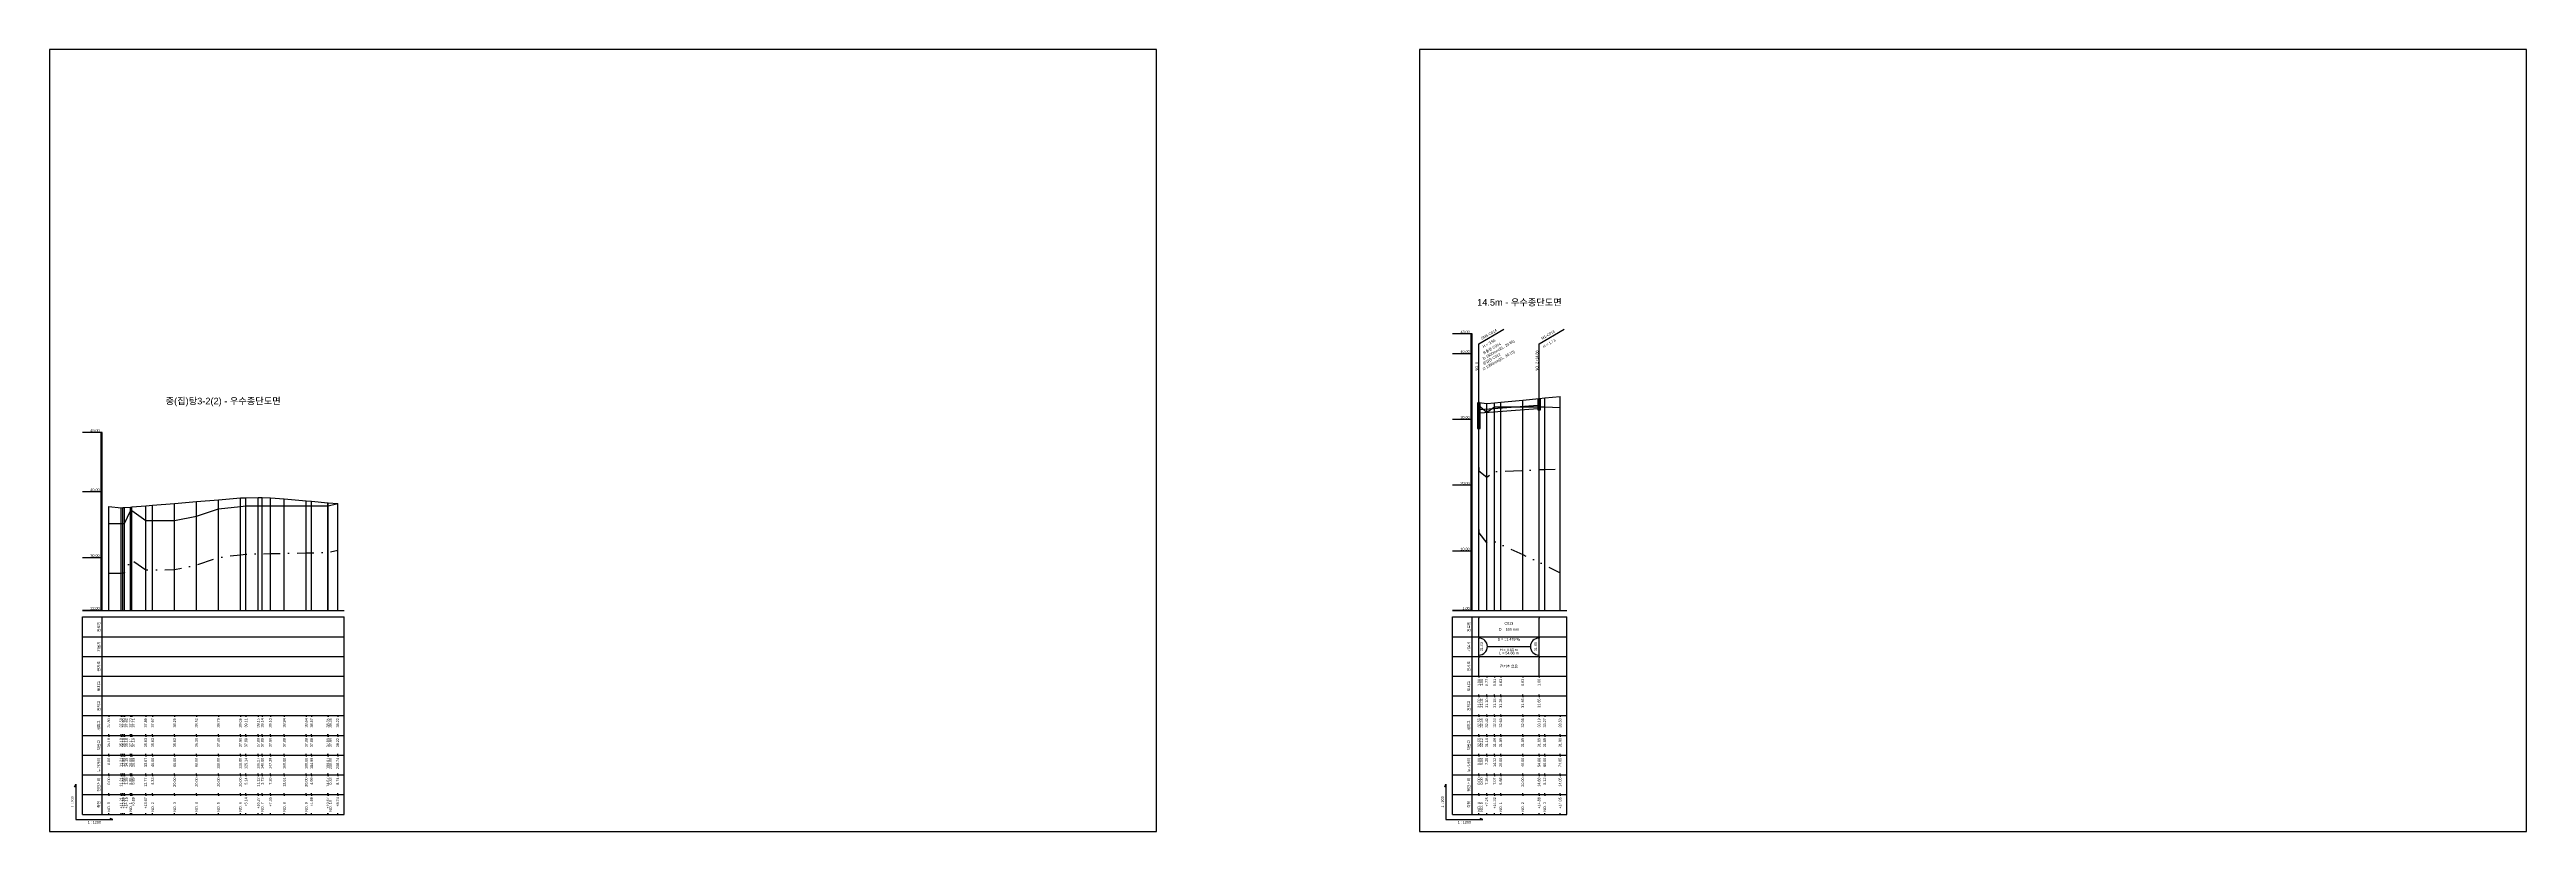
# Model space of a CAD drawing. Header units: millimetres. Extents: x -7351 to 135086, y 1419 to 5643.
# Drawn here: x 113525 to 115407, y 1419 to 2013 of the extents above; entities that cross this region are included whole.
import ezdxf
from ezdxf.enums import TextEntityAlignment as Align

# ---------------------------------------------------------------- set-up
doc = ezdxf.new("R2010")
doc.units = ezdxf.units.MM
doc.linetypes.add('DASHDOT', pattern=[25.4, 12.7, -6.35, 0, -6.35])
doc.linetypes.add('DIVIDE', pattern=[31.75, 12.7, -6.35, 0, -6.35, 0, -6.35])
for name, color, linetype in [('KZ_종단_계획선', 1, 'Continuous'), ('KZ_종단_관로', 4, 'Continuous'), ('KZ_종단_깃발', 7, 'Continuous'), ('KZ_종단_노선명', 7, 'Continuous'), ('KZ_종단_도각', 7, 'Continuous'), ('KZ_종단_맨홀', 4, 'Continuous'), ('KZ_종단_수직선', 7, 'Continuous'), ('KZ_종단_암선1', 56, 'DASHDOT'), ('KZ_종단_암선2', 4, 'DIVIDE'), ('KZ_종단_원형관', 4, 'Continuous'), ('KZ_종단_지반선', 3, 'Continuous'), ('KZ_종단_테이블문자', 7, 'Continuous'), ('KZ_종단_테이블선', 7, 'Continuous'), ('KZ_종단_폴대', 7, 'Continuous')]:
    doc.layers.add(name, color=color, linetype=linetype)
doc.styles.get("Standard").update_dxf_attribs({"font": 'arial.ttf'})

msp = doc.modelspace()

# ---------------------------------------------------------------- linework, layer by layer
at = {"layer": 'KZ_종단_계획선'}
for points in [[(114611.4, 1744.8), (114611.4, 1744.8), (114617.4, 1744.1), (114623.3, 1744.7), (114628, 1745.2), (114644.7, 1746.8), (114657.1, 1748), (114661.4, 1748.4), (114673.1, 1749.5)], [(113570.4, 1666), (113579.7, 1664.9), (113581.1, 1665.1), (113582.2, 1665.1), (113587, 1665.5), (113587.8, 1665.6), (113598.4, 1666.5), (113603.7, 1666.9), (113620.4, 1668.3), (113637, 1669.6), (113653.7, 1671), (113670.4, 1672.4), (113674.6, 1672.6), (113683.9, 1672.8), (113687, 1672.7), (113693.2, 1672.5), (113703.7, 1671.7), (113720.4, 1670.3), (113724.5, 1669.9), (113736.7, 1668.8), (113737, 1668.8), (113744.3, 1668.1)]]:
    msp.add_lwpolyline(points, dxfattribs=at)
at = {"layer": 'KZ_종단_관로'}
for p, q in [((114612.4, 1739.6), (114656.1, 1742.8)), ((114612.4, 1737.1), (114656.1, 1740.3))]:
    msp.add_line(p, q, dxfattribs=at)
at = {"layer": 'KZ_종단_깃발'}
for p, q in [((114611.4, 1789.5), (114630.4, 1800.5)), ((114611.4, 1587), (114611.4, 1789.5)), ((114657.1, 1789.5), (114676.1, 1800.5)), ((114657.1, 1587), (114657.1, 1789.5))]:
    msp.add_line(p, q, dxfattribs=at)
at = {"layer": 'KZ_종단_도각'}
for points in [[(113525.4, 1419), (114366.4, 1419), (114366.4, 2013), (113525.4, 2013)], [(114566.4, 1419), (115407.4, 1419), (115407.4, 2013), (114566.4, 2013)]]:
    msp.add_lwpolyline(points, close=True, dxfattribs=at)
at = {"layer": 'KZ_종단_맨홀'}
for points in [[(114610.4, 1744.8), (114610.4, 1725.1), (114612.4, 1725.1), (114612.4, 1744.8)], [(114656.1, 1748), (114656.1, 1739.3), (114658.1, 1739.3), (114658.1, 1748)]]:
    msp.add_lwpolyline(points, dxfattribs=at)
at = {"layer": 'KZ_종단_수직선'}
for p, q in [((114611.4, 1587), (114611.4, 1744.8)), ((114611.4, 1587), (114611.4, 1744.8)), ((114611.4, 1587), (114611.4, 1744.8)), ((114617.4, 1587), (114617.4, 1744.1)), ((114623.3, 1587), (114623.3, 1744.7)), ((114628, 1587), (114628, 1745.2)), ((114644.7, 1587), (114644.7, 1746.8)), ((114657.1, 1587), (114657.1, 1748)), ((114661.4, 1587), (114661.4, 1748.4)), ((114673.1, 1587), (114673.1, 1749.5)), ((113570.4, 1587), (113570.4, 1666)), ((113579.7, 1587), (113579.7, 1664.9)), ((113581.1, 1587), (113581.1, 1665.1)), ((113582.2, 1587), (113582.2, 1665.1)), ((113587, 1587), (113587, 1665.5)), ((113587.8, 1587), (113587.8, 1665.6)), ((113598.4, 1587), (113598.4, 1666.5)), ((113603.7, 1587), (113603.7, 1666.9)), ((113620.4, 1587), (113620.4, 1668.3)), ((113637, 1587), (113637, 1669.6)), ((113653.7, 1587), (113653.7, 1671)), ((113670.4, 1587), (113670.4, 1672.4)), ((113674.6, 1587), (113674.6, 1672.6)), ((113683.9, 1587), (113683.9, 1672.8)), ((113687, 1587), (113687, 1672.7)), ((113693.2, 1587), (113693.2, 1672.5)), ((113703.7, 1587), (113703.7, 1671.7)), ((113720.4, 1587), (113720.4, 1670.3)), ((113724.5, 1587), (113724.5, 1669.9)), ((113736.8, 1587), (113736.8, 1668.8)), ((113737, 1587), (113737, 1668.8)), ((113744.3, 1587), (113744.3, 1668.1))]:
    msp.add_line(p, q, dxfattribs=at)
at = {"layer": 'KZ_종단_암선1', "flags": 128}
for points in [[(114611.4, 1695.6), (114611.4, 1693), (114617.4, 1688.2), (114623.3, 1692.4), (114628, 1692.6), (114644.7, 1693.3), (114657.1, 1693.9), (114661.4, 1694.1), (114673.1, 1694.3)], [(113570.4, 1615.2), (113579.7, 1615.3), (113581.1, 1615.4), (113582.2, 1615.4), (113587, 1625.1), (113587.8, 1625.3), (113598.4, 1617.8), (113603.7, 1617.8), (113620.4, 1618), (113637, 1621.5), (113653.7, 1627.2), (113670.4, 1629.3), (113674.6, 1629.8), (113683.9, 1629.9), (113687, 1630), (113693.2, 1630.1), (113703.7, 1630.3), (113720.4, 1630.6), (113724.5, 1630.7), (113736.8, 1631), (113737, 1631), (113744.3, 1632.8)]]:
    msp.add_lwpolyline(points, dxfattribs=at)
at = {"layer": 'KZ_종단_암선2', "flags": 128}
msp.add_lwpolyline([(114611.4, 1648.5), (114611.4, 1645.9), (114617.4, 1638.1), (114623.3, 1639.2), (114628, 1637.1), (114644.7, 1629.4), (114657.1, 1623.5), (114661.4, 1621.5), (114673.1, 1615.4)], dxfattribs=at)
at = {"layer": 'KZ_종단_원형관'}
for p, q in [((114610.7, 1737), (114610.8, 1737.7)), ((114610.7, 1736.3), (114610.7, 1737)), ((114610.7, 1735.7), (114610.7, 1736.3)), ((114610.8, 1735), (114610.7, 1735.7)), ((114610.7, 1732.6), (114610.8, 1733.2)), ((114610.7, 1732), (114610.7, 1732.6)), ((114610.7, 1731.3), (114610.7, 1732)), ((114610.8, 1738.3), (114610.9, 1738.8)), ((114610.8, 1737.7), (114610.8, 1738.3)), ((114610.8, 1734.4), (114610.8, 1735)), ((114610.9, 1733.9), (114610.8, 1734.4)), ((114610.8, 1733.2), (114610.9, 1733.8)), ((114610.9, 1738.8), (114611, 1739.3)), ((114610.9, 1733.8), (114611, 1734.2)), ((114611, 1733.4), (114610.9, 1733.9)), ((114611, 1739.6), (114611.1, 1739.9)), ((114611, 1739.3), (114611, 1739.6)), ((114611, 1734.2), (114611.1, 1734.5)), ((114611, 1733), (114611, 1733.4)), ((114611.1, 1732.8), (114611, 1733)), ((114611.1, 1739.9), (114611.2, 1740.1)), ((114611.1, 1734.5), (114611.2, 1734.7)), ((114611.2, 1732.6), (114611.1, 1732.8)), ((114611.2, 1740.1), (114611.4, 1740.2)), ((114611.2, 1734.7), (114611.4, 1734.7)), ((114611.4, 1732.5), (114611.2, 1732.6)), ((114611.4, 1740.2), (114611.5, 1740.1)), ((114611.4, 1734.7), (114611.5, 1734.7)), ((114611.5, 1732.6), (114611.4, 1732.5)), ((114611.5, 1740.1), (114611.6, 1739.9)), ((114611.5, 1734.7), (114611.6, 1734.5)), ((114611.6, 1732.8), (114611.5, 1732.6)), ((114611.6, 1739.9), (114611.7, 1739.6)), ((114611.6, 1734.5), (114611.7, 1734.2)), ((114611.7, 1733), (114611.6, 1732.8)), ((114611.7, 1739.6), (114611.8, 1739.3)), ((114611.7, 1734.2), (114611.8, 1733.8)), ((114611.8, 1733.4), (114611.7, 1733)), ((114611.8, 1739.3), (114611.8, 1738.8)), ((114611.8, 1738.8), (114611.9, 1738.3)), ((114611.9, 1734.4), (114611.8, 1733.9)), ((114611.8, 1733.9), (114611.8, 1733.4)), ((114611.8, 1733.8), (114611.9, 1733.2)), ((114611.9, 1738.3), (114612, 1737.7)), ((114612, 1735), (114611.9, 1734.4)), ((114611.9, 1733.2), (114612, 1732.6)), ((114612, 1737.7), (114612, 1737)), ((114612, 1737), (114612, 1736.3)), ((114612, 1736.3), (114612, 1735.7)), ((114612, 1735.7), (114612, 1735)), ((114612, 1732.6), (114612, 1732)), ((114612, 1732), (114612.1, 1731.3)), ((114610.7, 1730.5), (114610.7, 1731.3)), ((114610.7, 1729.8), (114610.7, 1730.5)), ((114610.7, 1729.1), (114610.7, 1729.8)), ((114610.7, 1728.4), (114610.7, 1729.1)), ((114610.8, 1727.8), (114610.7, 1728.4)), ((114610.9, 1727.3), (114610.8, 1727.8)), ((114611, 1726.9), (114610.9, 1727.3)), ((114611.1, 1726.5), (114611, 1726.9)), ((114611.2, 1726.4), (114611.1, 1726.5)), ((114611.4, 1726.3), (114611.2, 1726.4)), ((114611.5, 1726.4), (114611.4, 1726.3)), ((114611.6, 1726.5), (114611.5, 1726.4)), ((114611.7, 1726.9), (114611.6, 1726.5)), ((114611.8, 1727.3), (114611.7, 1726.9)), ((114611.9, 1727.8), (114611.8, 1727.3)), ((114612, 1728.4), (114611.9, 1727.8)), ((114612.1, 1729.8), (114612, 1729.1)), ((114612, 1729.1), (114612, 1728.4)), ((114612.1, 1731.3), (114612.1, 1730.5)), ((114612.1, 1730.5), (114612.1, 1729.8))]:
    msp.add_line(p, q, dxfattribs=at)
at = {"layer": 'KZ_종단_지반선', "flags": 128}
for points in [[(114611.4, 1745.3), (114611.4, 1742.6), (114617.4, 1737.6), (114623.3, 1741.5), (114628, 1741.5), (114644.7, 1741.5), (114657.1, 1741.5), (114661.4, 1741.5), (114673.1, 1741.1)], [(113570.4, 1652.9), (113579.7, 1652.9), (113581.1, 1652.9), (113582.2, 1652.9), (113587, 1662.6), (113587.8, 1662.8), (113598.4, 1655.2), (113603.7, 1655.2), (113620.4, 1655.2), (113637, 1658.5), (113653.7, 1664.1), (113670.4, 1666), (113674.6, 1666.5), (113683.9, 1666.5), (113687, 1666.5), (113693.2, 1666.5), (113703.7, 1666.5), (113720.4, 1666.5), (113724.5, 1666.5), (113736.8, 1666.5), (113737, 1666.5), (113744.3, 1668.1)]]:
    msp.add_lwpolyline(points, dxfattribs=at)
at = {"layer": 'KZ_종단_테이블문자'}
for p, q in [((114611.4, 1582), (114611.4, 1581)), ((114611.4, 1568), (114611.4, 1581)), ((114657.1, 1582), (114657.1, 1581)), ((114657.1, 1568), (114657.1, 1581)), ((114611.4, 1567), (114611.4, 1568)), ((114611.4, 1567), (114611.4, 1566)), ((114611.4, 1553), (114611.4, 1566)), ((114657.1, 1567), (114657.1, 1568)), ((114657.1, 1567), (114657.1, 1566)), ((114657.1, 1553), (114657.1, 1566)), ((114611.4, 1552), (114611.4, 1553)), ((114611.4, 1552), (114611.4, 1551)), ((114611.4, 1538), (114611.4, 1551)), ((114617.8, 1559.5), (114650.7, 1559.5)), ((114657.1, 1552), (114657.1, 1553)), ((114657.1, 1552), (114657.1, 1551)), ((114657.1, 1538), (114657.1, 1551)), ((114611.4, 1537), (114611.4, 1538)), ((114657.1, 1537), (114657.1, 1538))]:
    msp.add_line(p, q, dxfattribs=at)
for centre, start, end in [((114611.4, 1559.5), 270, 90), ((114657.1, 1559.5), 90, 270)]:
    msp.add_arc(centre, 6.5, start, end, dxfattribs=at)
at = {"layer": 'KZ_종단_테이블선'}
for p, q in [((113550.4, 1587), (113749.3, 1587)), ((113550.4, 1567), (113550.4, 1582)), ((113550.4, 1582), (113749.3, 1582)), ((113565.4, 1567), (113565.4, 1582)), ((113749.3, 1567), (113749.3, 1582)), ((114591.4, 1587), (114678.1, 1587)), ((114591.4, 1567), (114591.4, 1582)), ((114591.4, 1582), (114678.1, 1582)), ((114606.4, 1567), (114606.4, 1582)), ((114678.1, 1567), (114678.1, 1582)), ((113550.4, 1552), (113550.4, 1567)), ((113550.4, 1567), (113749.3, 1567)), ((113565.4, 1552), (113565.4, 1567)), ((113749.3, 1552), (113749.3, 1567)), ((114591.4, 1552), (114591.4, 1567)), ((114591.4, 1567), (114678.1, 1567)), ((114606.4, 1552), (114606.4, 1567)), ((114678.1, 1552), (114678.1, 1567)), ((113550.4, 1537), (113550.4, 1552)), ((113550.4, 1552), (113749.3, 1552)), ((113565.4, 1537), (113565.4, 1552)), ((113749.3, 1537), (113749.3, 1552)), ((114591.4, 1537), (114591.4, 1552)), ((114591.4, 1552), (114678.1, 1552)), ((114606.4, 1537), (114606.4, 1552)), ((114678.1, 1537), (114678.1, 1552)), ((113550.4, 1522), (113550.4, 1537)), ((113550.4, 1537), (113749.3, 1537)), ((113565.4, 1522), (113565.4, 1537)), ((113749.3, 1522), (113749.3, 1537)), ((114591.4, 1522), (114591.4, 1537)), ((114591.4, 1537), (114678.1, 1537)), ((114606.4, 1522), (114606.4, 1537)), ((114611.4, 1537), (114611.4, 1536)), ((114611.4, 1537), (114611.4, 1536)), ((114617.4, 1537), (114617.4, 1536)), ((114623.3, 1537), (114623.3, 1536)), ((114628, 1537), (114628, 1536)), ((114644.7, 1537), (114644.7, 1536)), ((114657.1, 1537), (114657.1, 1536)), ((114678.1, 1522), (114678.1, 1537)), ((113550.4, 1507), (113550.4, 1522)), ((113550.4, 1522), (113749.3, 1522)), ((113550.4, 1492), (113550.4, 1507)), ((113550.4, 1507), (113749.3, 1507)), ((113565.4, 1507), (113565.4, 1522)), ((113565.4, 1492), (113565.4, 1507)), ((113570.4, 1507), (113570.4, 1506)), ((113579.7, 1507), (113579.7, 1506)), ((113581.1, 1507), (113581.1, 1506)), ((113582.2, 1507), (113582.2, 1506)), ((113587, 1507), (113587, 1506)), ((113587.8, 1507), (113587.8, 1506)), ((113598.4, 1507), (113598.4, 1506)), ((113603.7, 1507), (113603.7, 1506)), ((113620.4, 1507), (113620.4, 1506)), ((113637, 1507), (113637, 1506)), ((113653.7, 1507), (113653.7, 1506)), ((113670.4, 1507), (113670.4, 1506)), ((113674.6, 1507), (113674.6, 1506)), ((113683.9, 1507), (113683.9, 1506)), ((113687, 1507), (113687, 1506)), ((113693.2, 1507), (113693.2, 1506)), ((113703.7, 1507), (113703.7, 1506)), ((113720.4, 1507), (113720.4, 1506)), ((113724.5, 1507), (113724.5, 1506)), ((113736.8, 1507), (113736.8, 1506)), ((113737, 1507), (113737, 1506)), ((113744.3, 1507), (113744.3, 1506)), ((113749.3, 1507), (113749.3, 1522)), ((113749.3, 1492), (113749.3, 1507)), ((114591.4, 1507), (114591.4, 1522)), ((114591.4, 1522), (114678.1, 1522)), ((114591.4, 1492), (114591.4, 1507)), ((114591.4, 1507), (114678.1, 1507)), ((114606.4, 1507), (114606.4, 1522)), ((114606.4, 1492), (114606.4, 1507)), ((114611.4, 1522), (114611.4, 1523)), ((114611.4, 1522), (114611.4, 1523)), ((114611.4, 1522), (114611.4, 1521)), ((114611.4, 1522), (114611.4, 1521)), ((114611.4, 1507), (114611.4, 1508)), ((114611.4, 1507), (114611.4, 1508)), ((114611.4, 1507), (114611.4, 1506)), ((114611.4, 1507), (114611.4, 1506)), ((114617.4, 1522), (114617.4, 1523)), ((114617.4, 1522), (114617.4, 1521)), ((114617.4, 1507), (114617.4, 1508)), ((114617.4, 1507), (114617.4, 1506)), ((114623.3, 1522), (114623.3, 1523)), ((114623.3, 1522), (114623.3, 1521)), ((114623.3, 1507), (114623.3, 1508)), ((114623.3, 1507), (114623.3, 1506)), ((114628, 1522), (114628, 1523)), ((114628, 1522), (114628, 1521)), ((114628, 1507), (114628, 1508)), ((114628, 1507), (114628, 1506)), ((114644.7, 1522), (114644.7, 1523)), ((114644.7, 1522), (114644.7, 1521)), ((114644.7, 1507), (114644.7, 1508)), ((114644.7, 1507), (114644.7, 1506)), ((114657.1, 1522), (114657.1, 1523)), ((114657.1, 1522), (114657.1, 1521)), ((114657.1, 1507), (114657.1, 1508)), ((114657.1, 1507), (114657.1, 1506)), ((114661.4, 1507), (114661.4, 1506)), ((114673.1, 1507), (114673.1, 1506)), ((114678.1, 1507), (114678.1, 1522)), ((114678.1, 1492), (114678.1, 1507)), ((113550.4, 1477), (113550.4, 1492)), ((113550.4, 1492), (113749.3, 1492)), ((113565.4, 1477), (113565.4, 1492)), ((113570.4, 1492), (113570.4, 1493)), ((113570.4, 1492), (113570.4, 1491)), ((113579.7, 1492), (113579.7, 1493)), ((113579.7, 1492), (113579.7, 1491)), ((113581.1, 1492), (113581.1, 1493)), ((113581.1, 1492), (113581.1, 1491)), ((113582.2, 1492), (113582.2, 1493)), ((113582.2, 1492), (113582.2, 1491)), ((113587, 1492), (113587, 1493)), ((113587, 1492), (113587, 1491)), ((113587.8, 1492), (113587.8, 1493)), ((113587.8, 1492), (113587.8, 1491)), ((113598.4, 1492), (113598.4, 1493)), ((113598.4, 1492), (113598.4, 1491)), ((113603.7, 1492), (113603.7, 1493)), ((113603.7, 1492), (113603.7, 1491)), ((113620.4, 1492), (113620.4, 1493)), ((113620.4, 1492), (113620.4, 1491)), ((113637, 1492), (113637, 1493)), ((113637, 1492), (113637, 1491)), ((113653.7, 1492), (113653.7, 1493)), ((113653.7, 1492), (113653.7, 1491)), ((113670.4, 1492), (113670.4, 1493)), ((113670.4, 1492), (113670.4, 1491)), ((113674.6, 1492), (113674.6, 1493)), ((113674.6, 1492), (113674.6, 1491)), ((113683.9, 1492), (113683.9, 1493)), ((113683.9, 1492), (113683.9, 1491)), ((113687, 1492), (113687, 1493)), ((113687, 1492), (113687, 1491)), ((113693.2, 1492), (113693.2, 1493)), ((113693.2, 1492), (113693.2, 1491)), ((113703.7, 1492), (113703.7, 1493)), ((113703.7, 1492), (113703.7, 1491)), ((113720.4, 1492), (113720.4, 1493)), ((113720.4, 1492), (113720.4, 1491)), ((113724.5, 1492), (113724.5, 1493)), ((113724.5, 1492), (113724.5, 1491)), ((113736.8, 1492), (113736.8, 1493)), ((113736.8, 1492), (113736.8, 1491)), ((113737, 1492), (113737, 1493)), ((113737, 1492), (113737, 1491)), ((113744.3, 1492), (113744.3, 1493)), ((113744.3, 1492), (113744.3, 1491)), ((113749.3, 1477), (113749.3, 1492)), ((114591.4, 1477), (114591.4, 1492)), ((114591.4, 1492), (114678.1, 1492)), ((114606.4, 1477), (114606.4, 1492)), ((114611.4, 1492), (114611.4, 1493)), ((114611.4, 1492), (114611.4, 1493)), ((114611.4, 1492), (114611.4, 1491)), ((114611.4, 1492), (114611.4, 1491)), ((114617.4, 1492), (114617.4, 1493)), ((114617.4, 1492), (114617.4, 1491)), ((114623.3, 1492), (114623.3, 1493)), ((114623.3, 1492), (114623.3, 1491)), ((114628, 1492), (114628, 1493)), ((114628, 1492), (114628, 1491)), ((114644.7, 1492), (114644.7, 1493)), ((114644.7, 1492), (114644.7, 1491)), ((114657.1, 1492), (114657.1, 1493)), ((114657.1, 1492), (114657.1, 1491)), ((114661.4, 1492), (114661.4, 1493)), ((114661.4, 1492), (114661.4, 1491)), ((114673.1, 1492), (114673.1, 1493)), ((114673.1, 1492), (114673.1, 1491)), ((114678.1, 1477), (114678.1, 1492)), ((113550.4, 1462), (113550.4, 1477)), ((113550.4, 1477), (113749.3, 1477)), ((113565.4, 1462), (113565.4, 1477)), ((113570.4, 1477), (113570.4, 1478)), ((113570.4, 1477), (113570.4, 1476)), ((113579.7, 1477), (113579.7, 1478)), ((113579.7, 1477), (113579.7, 1476)), ((113581.1, 1477), (113581.1, 1478)), ((113581.1, 1477), (113581.1, 1476)), ((113582.2, 1477), (113582.2, 1478)), ((113582.2, 1477), (113582.2, 1476)), ((113587, 1477), (113587, 1478)), ((113587, 1477), (113587, 1476)), ((113587.8, 1477), (113587.8, 1478)), ((113587.8, 1477), (113587.8, 1476)), ((113598.4, 1477), (113598.4, 1478)), ((113598.4, 1477), (113598.4, 1476)), ((113603.7, 1477), (113603.7, 1478)), ((113603.7, 1477), (113603.7, 1476)), ((113620.4, 1477), (113620.4, 1478)), ((113620.4, 1477), (113620.4, 1476)), ((113637, 1477), (113637, 1478)), ((113637, 1477), (113637, 1476)), ((113653.7, 1477), (113653.7, 1478)), ((113653.7, 1477), (113653.7, 1476)), ((113670.4, 1477), (113670.4, 1478)), ((113670.4, 1477), (113670.4, 1476)), ((113674.6, 1477), (113674.6, 1478)), ((113674.6, 1477), (113674.6, 1476)), ((113683.9, 1477), (113683.9, 1478)), ((113683.9, 1477), (113683.9, 1476)), ((113687, 1477), (113687, 1478)), ((113687, 1477), (113687, 1476)), ((113693.2, 1477), (113693.2, 1478)), ((113693.2, 1477), (113693.2, 1476)), ((113703.7, 1477), (113703.7, 1478)), ((113703.7, 1477), (113703.7, 1476)), ((113720.4, 1477), (113720.4, 1478)), ((113720.4, 1477), (113720.4, 1476)), ((113724.5, 1477), (113724.5, 1478)), ((113724.5, 1477), (113724.5, 1476)), ((113736.8, 1477), (113736.8, 1478)), ((113736.8, 1477), (113736.8, 1476)), ((113737, 1477), (113737, 1478)), ((113737, 1477), (113737, 1476)), ((113744.3, 1477), (113744.3, 1478)), ((113744.3, 1477), (113744.3, 1476)), ((113749.3, 1462), (113749.3, 1477)), ((114591.4, 1462), (114591.4, 1477)), ((114591.4, 1477), (114678.1, 1477)), ((114606.4, 1462), (114606.4, 1477)), ((114611.4, 1477), (114611.4, 1478)), ((114611.4, 1477), (114611.4, 1478)), ((114611.4, 1477), (114611.4, 1476)), ((114611.4, 1477), (114611.4, 1476)), ((114617.4, 1477), (114617.4, 1478)), ((114617.4, 1477), (114617.4, 1476)), ((114623.3, 1477), (114623.3, 1478)), ((114623.3, 1477), (114623.3, 1476)), ((114628, 1477), (114628, 1478)), ((114628, 1477), (114628, 1476)), ((114644.7, 1477), (114644.7, 1478)), ((114644.7, 1477), (114644.7, 1476)), ((114657.1, 1477), (114657.1, 1478)), ((114657.1, 1477), (114657.1, 1476)), ((114661.4, 1477), (114661.4, 1478)), ((114661.4, 1477), (114661.4, 1476)), ((114673.1, 1477), (114673.1, 1478)), ((114673.1, 1477), (114673.1, 1476)), ((114678.1, 1462), (114678.1, 1477)), ((113550.4, 1447), (113550.4, 1462)), ((113550.4, 1462), (113749.3, 1462)), ((113565.4, 1447), (113565.4, 1462)), ((113570.4, 1462), (113570.4, 1463)), ((113570.4, 1462), (113570.4, 1461)), ((113579.7, 1462), (113579.7, 1463)), ((113579.7, 1462), (113579.7, 1461)), ((113581.1, 1462), (113581.1, 1463)), ((113581.1, 1462), (113581.1, 1461)), ((113582.2, 1462), (113582.2, 1463)), ((113582.2, 1462), (113582.2, 1461)), ((113587, 1462), (113587, 1463)), ((113587, 1462), (113587, 1461)), ((113587.8, 1462), (113587.8, 1463)), ((113587.8, 1462), (113587.8, 1461)), ((113598.4, 1462), (113598.4, 1463)), ((113598.4, 1462), (113598.4, 1461)), ((113603.7, 1462), (113603.7, 1463)), ((113603.7, 1462), (113603.7, 1461)), ((113620.4, 1462), (113620.4, 1463)), ((113620.4, 1462), (113620.4, 1461)), ((113637, 1462), (113637, 1463)), ((113637, 1462), (113637, 1461)), ((113653.7, 1462), (113653.7, 1463)), ((113653.7, 1462), (113653.7, 1461)), ((113670.4, 1462), (113670.4, 1463)), ((113670.4, 1462), (113670.4, 1461)), ((113674.6, 1462), (113674.6, 1463)), ((113674.6, 1462), (113674.6, 1461)), ((113683.9, 1462), (113683.9, 1463)), ((113683.9, 1462), (113683.9, 1461)), ((113687, 1462), (113687, 1463)), ((113687, 1462), (113687, 1461)), ((113693.2, 1462), (113693.2, 1463)), ((113693.2, 1462), (113693.2, 1461)), ((113703.7, 1462), (113703.7, 1463)), ((113703.7, 1462), (113703.7, 1461)), ((113720.4, 1462), (113720.4, 1463)), ((113720.4, 1462), (113720.4, 1461)), ((113724.5, 1462), (113724.5, 1463)), ((113724.5, 1462), (113724.5, 1461)), ((113736.8, 1462), (113736.8, 1463)), ((113736.8, 1462), (113736.8, 1461)), ((113737, 1462), (113737, 1463)), ((113737, 1462), (113737, 1461)), ((113744.3, 1462), (113744.3, 1463)), ((113744.3, 1462), (113744.3, 1461)), ((113749.3, 1447), (113749.3, 1462)), ((114591.4, 1447), (114591.4, 1462)), ((114591.4, 1462), (114678.1, 1462)), ((114606.4, 1447), (114606.4, 1462)), ((114611.4, 1462), (114611.4, 1463)), ((114611.4, 1462), (114611.4, 1463)), ((114611.4, 1462), (114611.4, 1461)), ((114611.4, 1462), (114611.4, 1461)), ((114617.4, 1462), (114617.4, 1463)), ((114617.4, 1462), (114617.4, 1461)), ((114623.3, 1462), (114623.3, 1463)), ((114623.3, 1462), (114623.3, 1461)), ((114628, 1462), (114628, 1463)), ((114628, 1462), (114628, 1461)), ((114644.7, 1462), (114644.7, 1463)), ((114644.7, 1462), (114644.7, 1461)), ((114657.1, 1462), (114657.1, 1463)), ((114657.1, 1462), (114657.1, 1461)), ((114661.4, 1462), (114661.4, 1463)), ((114661.4, 1462), (114661.4, 1461)), ((114673.1, 1462), (114673.1, 1463)), ((114673.1, 1462), (114673.1, 1461)), ((114678.1, 1447), (114678.1, 1462)), ((113550.4, 1432), (113550.4, 1447)), ((113550.4, 1447), (113749.3, 1447)), ((113550.4, 1432), (113749.3, 1432)), ((113565.4, 1432), (113565.4, 1447)), ((113570.4, 1447), (113570.4, 1448)), ((113570.4, 1447), (113570.4, 1446)), ((113570.4, 1432), (113570.4, 1433)), ((113579.7, 1447), (113579.7, 1448)), ((113579.7, 1447), (113579.7, 1446)), ((113579.7, 1432), (113579.7, 1433)), ((113581.1, 1447), (113581.1, 1448)), ((113581.1, 1447), (113581.1, 1446)), ((113581.1, 1432), (113581.1, 1433)), ((113582.2, 1447), (113582.2, 1448)), ((113582.2, 1447), (113582.2, 1446)), ((113582.2, 1432), (113582.2, 1433)), ((113587, 1447), (113587, 1448)), ((113587, 1447), (113587, 1446)), ((113587, 1432), (113587, 1433)), ((113587.8, 1447), (113587.8, 1448)), ((113587.8, 1447), (113587.8, 1446)), ((113587.8, 1432), (113587.8, 1433)), ((113598.4, 1447), (113598.4, 1448)), ((113598.4, 1447), (113598.4, 1446)), ((113598.4, 1432), (113598.4, 1433)), ((113603.7, 1447), (113603.7, 1448)), ((113603.7, 1447), (113603.7, 1446)), ((113603.7, 1432), (113603.7, 1433)), ((113620.4, 1447), (113620.4, 1448)), ((113620.4, 1447), (113620.4, 1446)), ((113620.4, 1432), (113620.4, 1433)), ((113637, 1447), (113637, 1448)), ((113637, 1447), (113637, 1446)), ((113637, 1432), (113637, 1433)), ((113653.7, 1447), (113653.7, 1448)), ((113653.7, 1447), (113653.7, 1446)), ((113653.7, 1432), (113653.7, 1433)), ((113670.4, 1447), (113670.4, 1448)), ((113670.4, 1447), (113670.4, 1446)), ((113670.4, 1432), (113670.4, 1433)), ((113674.6, 1447), (113674.6, 1448)), ((113674.6, 1447), (113674.6, 1446)), ((113674.6, 1432), (113674.6, 1433)), ((113683.9, 1447), (113683.9, 1448)), ((113683.9, 1447), (113683.9, 1446)), ((113683.9, 1432), (113683.9, 1433)), ((113687, 1447), (113687, 1448)), ((113687, 1447), (113687, 1446)), ((113687, 1432), (113687, 1433)), ((113693.2, 1447), (113693.2, 1448)), ((113693.2, 1447), (113693.2, 1446)), ((113693.2, 1432), (113693.2, 1433)), ((113703.7, 1447), (113703.7, 1448)), ((113703.7, 1447), (113703.7, 1446)), ((113703.7, 1432), (113703.7, 1433)), ((113720.4, 1447), (113720.4, 1448)), ((113720.4, 1447), (113720.4, 1446)), ((113720.4, 1432), (113720.4, 1433)), ((113724.5, 1447), (113724.5, 1448)), ((113724.5, 1447), (113724.5, 1446)), ((113724.5, 1432), (113724.5, 1433)), ((113736.8, 1447), (113736.8, 1448)), ((113736.8, 1447), (113736.8, 1446)), ((113736.8, 1432), (113736.8, 1433)), ((113737, 1447), (113737, 1448)), ((113737, 1447), (113737, 1446)), ((113737, 1432), (113737, 1433)), ((113744.3, 1447), (113744.3, 1448)), ((113744.3, 1447), (113744.3, 1446)), ((113744.3, 1432), (113744.3, 1433)), ((113749.3, 1432), (113749.3, 1447)), ((114591.4, 1432), (114591.4, 1447)), ((114591.4, 1447), (114678.1, 1447)), ((114591.4, 1432), (114678.1, 1432)), ((114606.4, 1432), (114606.4, 1447)), ((114611.4, 1447), (114611.4, 1448)), ((114611.4, 1447), (114611.4, 1448)), ((114611.4, 1447), (114611.4, 1446)), ((114611.4, 1447), (114611.4, 1446)), ((114611.4, 1432), (114611.4, 1433)), ((114611.4, 1432), (114611.4, 1433)), ((114617.4, 1447), (114617.4, 1448)), ((114617.4, 1447), (114617.4, 1446)), ((114617.4, 1432), (114617.4, 1433)), ((114623.3, 1447), (114623.3, 1448)), ((114623.3, 1447), (114623.3, 1446)), ((114623.3, 1432), (114623.3, 1433)), ((114628, 1447), (114628, 1448)), ((114628, 1447), (114628, 1446)), ((114628, 1432), (114628, 1433)), ((114644.7, 1447), (114644.7, 1448)), ((114644.7, 1447), (114644.7, 1446)), ((114644.7, 1432), (114644.7, 1433)), ((114657.1, 1447), (114657.1, 1448)), ((114657.1, 1447), (114657.1, 1446)), ((114657.1, 1432), (114657.1, 1433)), ((114661.4, 1447), (114661.4, 1448)), ((114661.4, 1447), (114661.4, 1446)), ((114661.4, 1432), (114661.4, 1433)), ((114673.1, 1447), (114673.1, 1448)), ((114673.1, 1447), (114673.1, 1446)), ((114673.1, 1432), (114673.1, 1433)), ((114678.1, 1432), (114678.1, 1447))]:
    msp.add_line(p, q, dxfattribs=at)
for points in [[(113545.4, 1453), (113544.4, 1453), (113545.4, 1455), (113545.4, 1428), (113573.4, 1428), (113571.4, 1429), (113571.4, 1428)], [(114586.4, 1453), (114585.4, 1453), (114586.4, 1455), (114586.4, 1428), (114614.4, 1428), (114612.4, 1429), (114612.4, 1428)]]:
    msp.add_lwpolyline(points, dxfattribs=at)
at = {"layer": 'KZ_종단_폴대'}
for p, q in [((114606.4, 1797), (114591.4, 1797)), ((114606.4, 1782), (114591.4, 1782)), ((114606.4, 1732), (114591.4, 1732)), ((113565.4, 1722), (113550.4, 1722)), ((113565.4, 1677), (113550.4, 1677)), ((114606.4, 1682), (114591.4, 1682)), ((113565.4, 1627), (113550.4, 1627)), ((114606.4, 1632), (114591.4, 1632)), ((113565.4, 1587), (113550.4, 1587)), ((114606.4, 1587), (114591.4, 1587))]:
    msp.add_line(p, q, dxfattribs=at)
for points in [[(114606.4, 1587), (114606.4, 1797), (114605.4, 1797), (114605.4, 1587), (114606.4, 1587)], [(113565.4, 1587), (113565.4, 1722), (113564.4, 1722), (113564.4, 1587), (113565.4, 1587)]]:
    msp.add_lwpolyline(points, dxfattribs=at)
for points in [[(114605.9, 1782, 1, 1, 0), (114605.9, 1792, 1, 1, 0)], [(114605.9, 1762, 1, 1, 0), (114605.9, 1772, 1, 1, 0)], [(114605.9, 1742, 1, 1, 0), (114605.9, 1752, 1, 1, 0)], [(114605.9, 1722, 1, 1, 0), (114605.9, 1732, 1, 1, 0)], [(113564.9, 1707, 1, 1, 0), (113564.9, 1717, 1, 1, 0)], [(113564.9, 1687, 1, 1, 0), (113564.9, 1697, 1, 1, 0)], [(114605.9, 1702, 1, 1, 0), (114605.9, 1712, 1, 1, 0)], [(113564.9, 1667, 1, 1, 0), (113564.9, 1677, 1, 1, 0)], [(114605.9, 1682, 1, 1, 0), (114605.9, 1692, 1, 1, 0)], [(113564.9, 1647, 1, 1, 0), (113564.9, 1657, 1, 1, 0)], [(114605.9, 1662, 1, 1, 0), (114605.9, 1672, 1, 1, 0)], [(113564.9, 1627, 1, 1, 0), (113564.9, 1637, 1, 1, 0)], [(114605.9, 1642, 1, 1, 0), (114605.9, 1652, 1, 1, 0)], [(114605.9, 1622, 1, 1, 0), (114605.9, 1632, 1, 1, 0)], [(113564.9, 1607, 1, 1, 0), (113564.9, 1617, 1, 1, 0)], [(114605.9, 1602, 1, 1, 0), (114605.9, 1612, 1, 1, 0)], [(113564.9, 1587, 1, 1, 0), (113564.9, 1597, 1, 1, 0)], [(114605.9, 1587, 1, 1, 0), (114605.9, 1592, 1, 1, 0)]]:
    msp.add_lwpolyline(points, format="xyseb", dxfattribs=at)

# ---------------------------------------------------------------- texts
at = {"layer": 'KZ_종단_깃발'}
for s, rotation, p in [('SM5-C014', 30, (114614, 1792)), ('M1-C013', 30, (114659.7, 1792)), ('NO. 0', 90, (114611.4, 1768.5)), ('NO. 2+14.88', 90, (114657.1, 1768.5))]:
    msp.add_text(s, height=2, rotation=rotation, dxfattribs=at).set_placement(p, align=Align.BOTTOM_LEFT)
for s, p in [('H = 3.95', (114614, 1788)), ('D 1500mm(EL. 28.85)', (114614, 1779)), ('유출관 C014', (114614, 1783)), ('H = 1.73', (114659.7, 1788)), ('D 1350mm(EL. 30.10)', (114614, 1771)), ('유입관 C012', (114614, 1775))]:
    msp.add_text(s, height=2, rotation=30, dxfattribs=at).set_placement(p, align=Align.TOP_LEFT)
at = {"layer": 'KZ_종단_노선명'}
for s, p in [('14.5m - 우수종단도면', (114642.2, 1817)), ('중(집)탕3-2(2) - 우수종단도면', (113657.3, 1742))]:
    msp.add_text(s, height=5, dxfattribs=at).set_placement(p, align=Align.BOTTOM_CENTER)
at = {"layer": 'KZ_종단_테이블문자'}
msp.add_text('31.02', height=2, rotation=90, dxfattribs=at).set_placement((114612.4, 1559.5), align=Align.TOP_CENTER)
for s, p in [('S = 11.479 ‰', (114634.2, 1566)), ('D = 500 mm', (114634.2, 1573.5))]:
    msp.add_text(s, height=2, dxfattribs=at).set_placement(p, align=Align.TOP_CENTER)
for s, p in [('C013', (114634.2, 1575.5)), ('L = 54.88 m', (114634.2, 1553)), ('H = 0.63 m', (114634.2, 1555.4))]:
    msp.add_text(s, height=2, dxfattribs=at).set_placement(p, align=Align.BOTTOM_CENTER)
msp.add_text('31.65', height=2, rotation=90, dxfattribs=at).set_placement((114656.1, 1559.5), align=Align.BOTTOM_CENTER)
msp.add_text('관기초 없음', height=2, dxfattribs=at).set_placement((114634.2, 1544.5), align=Align.MIDDLE_CENTER)
for s, p in [('1.00', (114611.4, 1535)), ('1.00', (114613.4, 1535)), ('0.77', (114617.4, 1535)), ('0.81', (114623.3, 1535)), ('0.83', (114628, 1535)), ('0.93', (114644.7, 1535)), ('1.00', (114657.1, 1535)), ('31.02', (114611.4, 1520)), ('31.02', (114613.4, 1520)), ('31.10', (114617.4, 1520)), ('31.18', (114623.3, 1520)), ('31.25', (114628, 1520)), ('31.48', (114644.7, 1520)), ('31.65', (114657.1, 1520)), ('37.80', (113570.4, 1505)), ('35.18', (113570.4, 1490)), ('37.58', (113579.7, 1505)), ('35.18', (113579.7, 1490)), ('37.60', (113581.7, 1505)), ('35.18', (113581.7, 1490)), ('37.62', (113583.7, 1505)), ('35.18', (113583.7, 1490)), ('37.70', (113587, 1505)), ('37.11', (113587, 1490)), ('37.71', (113589, 1505)), ('37.15', (113589, 1490)), ('37.89', (113598.4, 1505)), ('35.63', (113598.4, 1490)), ('37.97', (113603.7, 1505)), ('35.63', (113603.7, 1490)), ('38.25', (113620.4, 1505)), ('35.63', (113620.4, 1490)), ('38.52', (113637, 1505)), ('36.30', (113637, 1490)), ('38.79', (113653.7, 1505)), ('37.40', (113653.7, 1490)), ('39.06', (113670.4, 1505)), ('37.80', (113670.4, 1490)), ('39.11', (113674.6, 1505)), ('37.89', (113674.6, 1490)), ('39.15', (113683.9, 1505)), ('37.89', (113683.9, 1490)), ('39.14', (113687, 1505)), ('37.89', (113687, 1490)), ('39.10', (113693.2, 1505)), ('37.89', (113693.2, 1490)), ('38.94', (113703.7, 1505)), ('37.89', (113703.7, 1490)), ('38.64', (113720.4, 1505)), ('37.89', (113720.4, 1490)), ('38.57', (113724.5, 1505)), ('37.89', (113724.5, 1490)), ('38.35', (113736.8, 1505)), ('37.89', (113736.8, 1490)), ('38.35', (113738.8, 1505)), ('37.89', (113738.8, 1490)), ('38.22', (113744.3, 1505)), ('38.22', (113744.3, 1490)), ('32.56', (114611.4, 1505)), ('32.65', (114611.4, 1490)), ('32.56', (114613.4, 1505)), ('32.12', (114613.4, 1490)), ('32.42', (114617.4, 1505)), ('31.10', (114617.4, 1490)), ('32.53', (114623.3, 1505)), ('31.89', (114623.3, 1490)), ('32.63', (114628, 1505)), ('31.89', (114628, 1490)), ('32.95', (114644.7, 1505)), ('31.89', (114644.7, 1490)), ('33.19', (114657.1, 1505)), ('31.89', (114657.1, 1490)), ('33.27', (114661.4, 1505)), ('31.89', (114661.4, 1490)), ('33.50', (114673.1, 1505)), ('31.80', (114673.1, 1490)), ('0.00', (113570.4, 1475)), ('11.21', (113579.7, 1475)), ('12.89', (113581.7, 1475)), ('14.15', (113583.7, 1475)), ('20.00', (113587, 1475)), ('20.89', (113589, 1475)), ('33.67', (113598.4, 1475)), ('40.00', (113603.7, 1475)), ('60.00', (113620.4, 1475)), ('80.00', (113637, 1475)), ('100.00', (113653.7, 1475)), ('120.00', (113670.4, 1475)), ('125.14', (113674.6, 1475)), ('136.27', (113683.9, 1475)), ('140.00', (113687, 1475)), ('147.39', (113693.2, 1475)), ('160.00', (113703.7, 1475)), ('180.00', (113720.4, 1475)), ('184.99', (113724.5, 1475)), ('199.67', (113736.8, 1475)), ('200.00', (113738.8, 1475)), ('208.74', (113744.3, 1475)), ('0.00', (114611.4, 1475)), ('0.00', (114613.4, 1475)), ('7.25', (114617.4, 1475)), ('14.32', (114623.3, 1475)), ('20.00', (114628, 1475)), ('40.00', (114644.7, 1475)), ('54.88', (114657.1, 1475)), ('60.00', (114661.4, 1475)), ('74.05', (114673.1, 1475)), ('0.00', (113570.4, 1460)), ('11.21', (113579.7, 1460)), ('1.68', (113581.7, 1460)), ('1.26', (113583.7, 1460)), ('5.85', (113587, 1460)), ('0.89', (113589, 1460)), ('12.77', (113598.4, 1460)), ('6.33', (113603.7, 1460)), ('20.00', (113620.4, 1460)), ('20.00', (113637, 1460)), ('20.00', (113653.7, 1460)), ('20.00', (113670.4, 1460)), ('5.14', (113674.6, 1460)), ('11.12', (113683.9, 1460)), ('3.73', (113687, 1460)), ('7.39', (113693.2, 1460)), ('12.61', (113703.7, 1460)), ('20.00', (113720.4, 1460)), ('4.99', (113724.5, 1460)), ('14.67', (113736.8, 1460)), ('0.33', (113738.8, 1460)), ('8.74', (113744.3, 1460)), ('0.00', (114611.4, 1460)), ('0.00', (114613.4, 1460)), ('7.25', (114617.4, 1460)), ('7.07', (114623.3, 1460)), ('5.68', (114628, 1460)), ('20.00', (114644.7, 1460)), ('14.88', (114657.1, 1460)), ('5.12', (114661.4, 1460)), ('14.05', (114673.1, 1460)), ('+11.21', (113579.7, 1445)), ('+12.89', (113581.7, 1445)), ('+14.15', (113583.7, 1445)), ('+0.89', (113589, 1445)), ('+13.67', (113598.4, 1445)), ('+5.14', (113674.6, 1445)), ('+16.27', (113683.9, 1445)), ('+7.39', (113693.2, 1445)), ('+4.99', (113724.5, 1445)), ('+19.67', (113736.8, 1445)), ('+8.74', (113744.3, 1445)), ('+7.25', (114617.4, 1445)), ('+14.32', (114623.3, 1445)), ('+14.88', (114657.1, 1445)), ('+14.05', (114673.1, 1445))]:
    msp.add_text(s, height=2, rotation=90, dxfattribs=at).set_placement(p, align=Align.MIDDLE_RIGHT)
for s, p in [('NO. 0', (113570.4, 1434)), ('NO. 1', (113587, 1434)), ('NO. 2', (113603.7, 1434)), ('NO. 3', (113620.4, 1434)), ('NO. 4', (113637, 1434)), ('NO. 5', (113653.7, 1434)), ('NO. 6', (113670.4, 1434)), ('NO. 7', (113687, 1434)), ('NO. 8', (113703.7, 1434)), ('NO. 9', (113720.4, 1434)), ('NO. 10', (113738.8, 1434)), ('NO. 0', (114611.4, 1434)), ('NO. 0', (114613.4, 1434)), ('NO. 1', (114628, 1434)), ('NO. 2', (114644.7, 1434)), ('NO. 3', (114661.4, 1434))]:
    msp.add_text(s, height=2, rotation=90, dxfattribs=at).set_placement(p, align=Align.MIDDLE_LEFT)
at = {"layer": 'KZ_종단_테이블선'}
for s, p in [('관로명', (113564.4, 1574.5)), ('기울기', (113564.4, 1559.5)), ('관로명', (114605.4, 1574.5)), ('기울기', (114605.4, 1559.5)), ('관기초', (113564.4, 1544.5)), ('관기초', (114605.4, 1544.5)), ('토피고', (113564.4, 1529.5)), ('토피고', (114605.4, 1529.5)), ('관저고', (113564.4, 1514.5)), ('관저고', (114605.4, 1514.5)), ('계획고', (113564.4, 1499.5)), ('지반고', (113564.4, 1484.5)), ('계획고', (114605.4, 1499.5)), ('지반고', (114605.4, 1484.5)), ('누가거리', (113564.4, 1469.5)), ('누가거리', (114605.4, 1469.5)), ('점간거리', (113564.4, 1454.5)), ('점간거리', (114605.4, 1454.5)), ('1 : 200', (113544.4, 1441.5)), ('측점', (113564.4, 1439.5)), ('1 : 200', (114585.4, 1441.5)), ('측점', (114605.4, 1439.5))]:
    msp.add_text(s, height=2, rotation=90, dxfattribs=at).set_placement(p, align=Align.BOTTOM_CENTER)
for p in [(113559.4, 1427), (114600.4, 1427)]:
    msp.add_text('1 : 1200', height=2, dxfattribs=at).set_placement(p, align=Align.TOP_CENTER)
at = {"layer": 'KZ_종단_폴대'}
for s, p in [('43.00', (114604.4, 1797)), ('40.00', (114604.4, 1782)), ('30.00', (114604.4, 1732)), ('49.00', (113563.4, 1722)), ('40.00', (113563.4, 1677)), ('20.00', (114604.4, 1682)), ('30.00', (113563.4, 1627)), ('10.00', (114604.4, 1632)), ('22.00', (113563.4, 1587)), ('1.00', (114604.4, 1587))]:
    msp.add_text(s, height=2, dxfattribs=at).set_placement(p, align=Align.BOTTOM_RIGHT)

doc.saveas('drawing.dxf')
